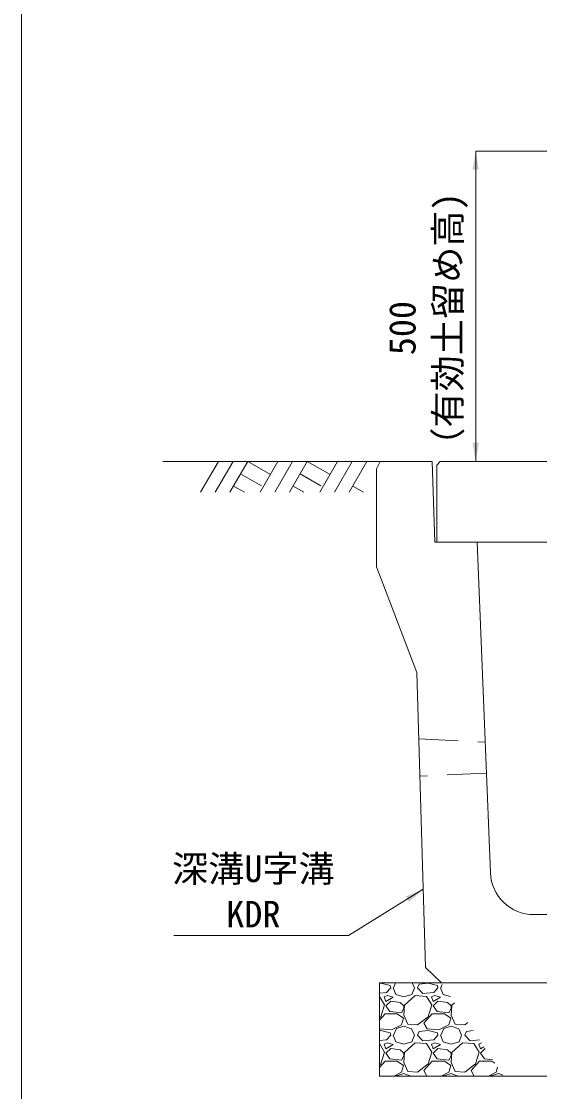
# Model space of a CAD drawing. Units: millimetres at full size; details may follow other scales. Extents: x 172874 to 217143, y 854931 to 903297.
# Drawn here: x 202743 to 203578, y 871049 to 872772 of the extents above; entities that cross this region are included whole.
import ezdxf
from ezdxf.enums import TextEntityAlignment as Align

# ---------------------------------------------------------------- set-up
doc = ezdxf.new("R2010")
doc.units = ezdxf.units.MM
doc.header["$LTSCALE"] = 20
doc.linetypes.add('USER2', pattern=[4.7625, 3.175, -1.5875])
for name, color, linetype, lineweight in [('0_2', 7, 'Continuous', 20), ('図枠', 5, 'Continuous', 13), ('基礎材', 7, 'Continuous', 15), ('寸法線', 7, 'Continuous', 13), ('引出線', 4, 'Continuous', 13), ('本体', 2, 'Continuous', 13), ('ﾊｯﾁﾝｸﾞ', 7, 'Continuous', 5)]:
    doc.layers.add(name, color=color, linetype=linetype, lineweight=lineweight)
doc.styles.add('ＭＳ ゴシック', font='')
doc.styles.get('ＭＳ ゴシック').set_extended_font_data('MS Gothic')

# ---------------------------------------------------------------- blocks, each defined once
blk = doc.blocks.new('filled_arrow')
at = {"color": 0, "linetype": 'Continuous', "lineweight": -2}
blk.add_solid([(7.5, 1.25), (0, 0), (7.5, -1.25)], dxfattribs=at)

msp = doc.modelspace()

# ---------------------------------------------------------------- linework, layer by layer
at = {"layer": '0_2'}
msp.add_line((203320.9, 872063.52), (202970.9, 872063.52), dxfattribs=at)
at = {"layer": '図枠'}
msp.add_line((202742.9, 874031.02), (202742.9, 855531.02), dxfattribs=at)
at = {"layer": '基礎材'}
for p, q in [((203319.64, 871223.52), (203319.64, 871073.52)), ((203319.64, 871223.52), (204199.9, 871223.52)), ((203319.64, 871223.52), (203319.64, 871073.52)), ((203319.64, 871073.52), (204199.9, 871073.52))]:
    msp.add_line(p, q, dxfattribs=at)
at = {"layer": '寸法線'}
for p, q in [((203474.9, 872063.52), (203474.9, 872563.52)), ((203974.9, 872563.52), (203474.9, 872563.52)), ((203969.9, 872063.52), (203474.9, 872063.52))]:
    msp.add_line(p, q, dxfattribs=at)
at = {"layer": '引出線'}
msp.add_lwpolyline([(203390.2, 871374.34), (203269.99, 871300.05), (202988.46, 871300.05)], dxfattribs=at)
at = {"layer": '本体'}
for p, q in [((203320.9, 872063.52), (203314.9, 872051.52)), ((203320.9, 872063.52), (203404.9, 872063.52)), ((203404.9, 872063.52), (203408.9, 871933.52)), ((203314.9, 872051.52), (203314.9, 871893.52)), ((203408.9, 871933.52), (203477.4, 871933.52)), ((203477.4, 871933.52), (203498.71, 871400.72)), ((203314.9, 871893.52), (203379.9, 871723.52)), ((203379.9, 871723.52), (203393.91, 871248.51)), ((203568.66, 871333.52), (203786.14, 871333.52)), ((203393.91, 871248.51), (203419.64, 871223.52)), ((203419.64, 871223.52), (203935.16, 871223.52))]:
    msp.add_line(p, q, dxfattribs=at)
at = {"layer": '本体', "linetype": 'USER2'}
for p, q in [((203383.06, 871616.52), (203490.28, 871611.52)), ((203492.28, 871561.52), (203384.82, 871556.52))]:
    msp.add_line(p, q, dxfattribs=at)
at = {"layer": '本体', "lineweight": 20}
msp.add_lwpolyline([(203412.4, 872057.52), (203417.4, 872063.52), (203937.4, 872063.52), (203942.4, 872057.52), (203942.4, 871933.52), (203412.4, 871933.52)], close=True, dxfattribs=at)
at = {"layer": '本体'}
msp.add_arc((203568.66, 871403.52), 70, 182.29061, 270, dxfattribs=at)
at = {"layer": 'ﾊｯﾁﾝｸﾞ', "lineweight": 9}
for p, q in [((203060.34, 872063.52), (203031.69, 872013.9)), ((203083.96, 872063.52), (203055.31, 872013.9)), ((203107.58, 872063.52), (203078.94, 872013.9)), ((203107.58, 872063.52), (203144.15, 872042.41)), ((203156.34, 872063.52), (203127.69, 872013.9)), ((203179.96, 872063.52), (203151.31, 872013.9)), ((203203.58, 872063.52), (203174.93, 872013.9)), ((203203.58, 872063.52), (203240.15, 872042.41)), ((203252.34, 872063.52), (203223.69, 872013.9)), ((203275.96, 872063.52), (203247.31, 872013.9)), ((203299.58, 872063.52), (203270.93, 872013.9)), ((203096.16, 872043.74), (203129.57, 872024.45)), ((203192.16, 872043.74), (203225.58, 872024.45)), ((203084.74, 872023.95), (203102.15, 872013.9)), ((203180.74, 872023.95), (203198.15, 872013.9)), ((203276.74, 872023.95), (203294.15, 872013.9))]:
    msp.add_line(p, q, dxfattribs=at)
at = {"layer": 'ﾊｯﾁﾝｸﾞ'}
for p, q in [((203321.95, 871223.29), (203319.64, 871223.05)), ((203337.19, 871219.48), (203321.95, 871223.29)), ((203337.95, 871215.67), (203331.09, 871208.05)), ((203337.95, 871215.67), (203337.19, 871219.48)), ((203341.76, 871215.67), (203346.33, 871205)), ((203342.52, 871215.67), (203345.88, 871223.52)), ((203372.24, 871205), (203376.05, 871215.67)), ((203372.43, 871223.52), (203376.05, 871215.67)), ((203381.38, 871215.67), (203383.67, 871221.77)), ((203389.76, 871206.53), (203381.38, 871215.67)), ((203398.15, 871223.29), (203383.67, 871221.77)), ((203413.39, 871219.48), (203398.15, 871223.29)), ((203414.15, 871215.67), (203407.29, 871208.05)), ((203414.15, 871215.67), (203413.39, 871219.48)), ((203417.96, 871215.67), (203422.53, 871205)), ((203418.72, 871215.67), (203421.13, 871221.29)), ((203331.09, 871208.05), (203319.64, 871207.06)), ((203319.66, 871201.96), (203319.64, 871201.96)), ((203328.04, 871188.24), (203319.66, 871201.96)), ((203332.61, 871203.48), (203327.28, 871201.19)), ((203327.28, 871201.19), (203330.33, 871193.57)), ((203330.33, 871193.57), (203341.76, 871200.43)), ((203341.76, 871200.43), (203332.61, 871203.48)), ((203346.33, 871205), (203359.28, 871201.19)), ((203359.28, 871201.19), (203372.24, 871205)), ((203377.57, 871203.48), (203360.05, 871187.48)), ((203395.86, 871201.96), (203377.57, 871203.48)), ((203407.29, 871208.05), (203389.76, 871206.53)), ((203404.24, 871188.24), (203395.86, 871201.96)), ((203408.81, 871203.48), (203403.48, 871201.19)), ((203403.48, 871201.19), (203406.53, 871193.57)), ((203406.53, 871193.57), (203417.96, 871200.43)), ((203417.96, 871200.43), (203408.81, 871203.48)), ((203422.53, 871205), (203434.29, 871201.54)), ((203321.95, 871169.19), (203328.04, 871188.24)), ((203337.95, 871194.34), (203330.33, 871186.72)), ((203330.33, 871186.72), (203336.42, 871177.57)), ((203353.19, 871192.05), (203337.95, 871194.34)), ((203359.28, 871186.72), (203353.19, 871192.05)), ((203355.47, 871175.29), (203359.28, 871182.14)), ((203360.05, 871187.48), (203359.28, 871171.48)), ((203359.28, 871182.14), (203359.28, 871186.72)), ((203398.15, 871169.19), (203404.24, 871188.24)), ((203414.15, 871194.34), (203406.53, 871186.72)), ((203406.53, 871186.72), (203412.62, 871177.57)), ((203429.39, 871192.05), (203414.15, 871194.34)), ((203435.48, 871186.72), (203429.39, 871192.05)), ((203431.67, 871175.29), (203435.48, 871182.14)), ((203436.25, 871187.48), (203435.48, 871171.48)), ((203435.48, 871182.14), (203435.48, 871186.72)), ((203440.86, 871191.69), (203436.25, 871187.48)), ((203319.64, 871163.58), (203328.8, 871173.76)), ((203319.64, 871167.41), (203321.95, 871169.19)), ((203328.8, 871173.76), (203348.62, 871173.76)), ((203336.42, 871177.57), (203355.47, 871175.29)), ((203348.62, 871173.76), (203358.52, 871166.9)), ((203358.52, 871166.9), (203355.47, 871156.24)), ((203359.28, 871171.48), (203365.38, 871157)), ((203381.38, 871156.24), (203398.15, 871169.19)), ((203391.29, 871158.52), (203405, 871173.76)), ((203405, 871173.76), (203424.82, 871173.76)), ((203412.62, 871177.57), (203431.67, 871175.29)), ((203424.82, 871173.76), (203434.72, 871166.9)), ((203434.72, 871166.9), (203431.67, 871156.24)), ((203435.48, 871171.48), (203441.58, 871157)), ((203320.42, 871149.38), (203319.64, 871150.71)), ((203321.95, 871147.09), (203319.64, 871146.85)), ((203339.47, 871147.85), (203320.42, 871149.38)), ((203337.19, 871143.28), (203321.95, 871147.09)), ((203355.47, 871156.24), (203339.47, 871147.85)), ((203342.52, 871139.47), (203347.09, 871150.14)), ((203347.09, 871150.14), (203359.28, 871153.95)), ((203359.28, 871153.95), (203371.48, 871149.38)), ((203365.38, 871157), (203381.38, 871156.24)), ((203371.48, 871149.38), (203376.05, 871139.47)), ((203398.15, 871147.09), (203383.67, 871145.57)), ((203396.62, 871149.38), (203391.29, 871158.52)), ((203415.67, 871147.85), (203396.62, 871149.38)), ((203413.39, 871143.28), (203398.15, 871147.09)), ((203431.67, 871156.24), (203415.67, 871147.85)), ((203418.72, 871139.47), (203423.29, 871150.14)), ((203423.29, 871150.14), (203435.48, 871153.95)), ((203435.48, 871153.95), (203447.68, 871149.38)), ((203441.58, 871157), (203457.58, 871156.24)), ((203447.68, 871149.38), (203452.25, 871139.47)), ((203457.58, 871156.24), (203462.15, 871159.76)), ((203470.84, 871146.72), (203459.87, 871145.57)), ((203331.09, 871131.85), (203319.64, 871130.86)), ((203337.95, 871139.47), (203331.09, 871131.85)), ((203337.95, 871139.47), (203337.19, 871143.28)), ((203341.76, 871139.47), (203346.33, 871128.8)), ((203372.24, 871128.8), (203376.05, 871139.47)), ((203381.38, 871139.47), (203383.67, 871145.57)), ((203389.76, 871130.33), (203381.38, 871139.47)), ((203407.29, 871131.85), (203389.76, 871130.33)), ((203414.15, 871139.47), (203407.29, 871131.85)), ((203414.15, 871139.47), (203413.39, 871143.28)), ((203417.96, 871139.47), (203422.53, 871128.8)), ((203448.44, 871128.8), (203452.25, 871139.47)), ((203457.58, 871139.47), (203459.87, 871145.57)), ((203465.96, 871130.33), (203457.58, 871139.47)), ((203480.91, 871131.63), (203465.96, 871130.33)), ((203319.66, 871125.76), (203319.64, 871125.76)), ((203328.04, 871112.04), (203319.66, 871125.76)), ((203332.61, 871127.28), (203327.28, 871124.99)), ((203327.28, 871124.99), (203330.33, 871117.37)), ((203330.33, 871117.37), (203341.76, 871124.23)), ((203337.95, 871118.14), (203330.33, 871110.52)), ((203341.76, 871124.23), (203332.61, 871127.28)), ((203353.19, 871115.85), (203337.95, 871118.14)), ((203346.33, 871128.8), (203359.28, 871124.99)), ((203359.28, 871110.52), (203353.19, 871115.85)), ((203359.28, 871124.99), (203372.24, 871128.8)), ((203377.57, 871127.28), (203360.05, 871111.28)), ((203395.86, 871125.76), (203377.57, 871127.28)), ((203404.24, 871112.04), (203395.86, 871125.76)), ((203408.81, 871127.28), (203403.48, 871124.99)), ((203403.48, 871124.99), (203406.53, 871117.37)), ((203406.53, 871117.37), (203417.96, 871124.23)), ((203414.15, 871118.14), (203406.53, 871110.52)), ((203417.96, 871124.23), (203408.81, 871127.28)), ((203429.39, 871115.85), (203414.15, 871118.14)), ((203422.53, 871128.8), (203435.48, 871124.99)), ((203435.48, 871110.52), (203429.39, 871115.85)), ((203435.48, 871124.99), (203448.44, 871128.8)), ((203453.77, 871127.28), (203436.25, 871111.28)), ((203472.06, 871125.76), (203453.77, 871127.28)), ((203480.44, 871112.04), (203472.06, 871125.76)), ((203484.07, 871126.88), (203479.68, 871124.99)), ((203479.68, 871124.99), (203482.73, 871117.37)), ((203482.73, 871117.37), (203488.21, 871120.67)), ((203490.08, 871117.87), (203482.73, 871110.52)), ((203319.64, 871087.38), (203328.8, 871097.56)), ((203321.95, 871092.99), (203328.04, 871112.04)), ((203328.8, 871097.56), (203348.62, 871097.56)), ((203330.33, 871110.52), (203336.42, 871101.37)), ((203336.42, 871101.37), (203355.47, 871099.09)), ((203348.62, 871097.56), (203358.52, 871090.7)), ((203355.47, 871099.09), (203359.28, 871105.94)), ((203360.05, 871111.28), (203359.28, 871095.28)), ((203359.28, 871105.94), (203359.28, 871110.52)), ((203359.28, 871095.28), (203365.38, 871080.8)), ((203391.29, 871082.32), (203405, 871097.56)), ((203398.15, 871092.99), (203404.24, 871112.04)), ((203405, 871097.56), (203424.82, 871097.56)), ((203406.53, 871110.52), (203412.62, 871101.37)), ((203412.62, 871101.37), (203431.67, 871099.09)), ((203424.82, 871097.56), (203434.72, 871090.7)), ((203431.67, 871099.09), (203435.48, 871105.94)), ((203436.25, 871111.28), (203435.48, 871095.28)), ((203435.48, 871105.94), (203435.48, 871110.52)), ((203435.48, 871095.28), (203441.58, 871080.8)), ((203467.49, 871082.32), (203481.2, 871097.56)), ((203474.35, 871092.99), (203480.44, 871112.04)), ((203481.2, 871097.56), (203501.02, 871097.56)), ((203482.73, 871110.52), (203488.82, 871101.37)), ((203488.82, 871101.37), (203502.14, 871099.77)), ((203501.02, 871097.56), (203505.84, 871094.22)), ((203319.64, 871091.21), (203321.95, 871092.99)), ((203355.47, 871080.04), (203343.04, 871073.52)), ((203347.09, 871073.94), (203359.28, 871077.75)), ((203358.52, 871090.7), (203355.47, 871080.04)), ((203359.28, 871077.75), (203370.56, 871073.52)), ((203365.38, 871080.8), (203381.38, 871080.04)), ((203381.38, 871080.04), (203398.15, 871092.99)), ((203396.42, 871073.52), (203391.29, 871082.32)), ((203431.67, 871080.04), (203419.24, 871073.52)), ((203423.29, 871073.94), (203435.48, 871077.75)), ((203434.72, 871090.7), (203431.67, 871080.04)), ((203435.48, 871077.75), (203446.76, 871073.52)), ((203441.58, 871080.8), (203457.58, 871080.04)), ((203457.58, 871080.04), (203474.35, 871092.99)), ((203472.62, 871073.52), (203467.49, 871082.32)), ((203507.87, 871080.04), (203495.44, 871073.52)), ((203499.49, 871073.94), (203511.68, 871077.75)), ((203510.1, 871087.83), (203507.87, 871080.04)), ((203511.68, 871077.75), (203518.54, 871075.18)), ((203320.22, 871073.52), (203319.64, 871074.51)), ((203346.91, 871073.52), (203347.09, 871073.94)), ((203423.11, 871073.52), (203423.29, 871073.94)), ((203499.31, 871073.52), (203499.49, 871073.94))]:
    msp.add_line(p, q, dxfattribs=at)

# ---------------------------------------------------------------- block references
at = {"layer": '寸法線', "xscale": 4, "yscale": 4}
for p, rotation in [((203474.9, 872563.52), 270), ((203474.9, 872063.52), 90)]:
    msp.add_blockref('filled_arrow', p, dxfattribs=dict(at, rotation=rotation))
at = {"layer": '引出線', "xscale": 4, "yscale": 4, "rotation": 211.7}
msp.add_blockref('filled_arrow', (203390.2, 871374.34), dxfattribs=at)

# ---------------------------------------------------------------- texts
at = {"layer": '寸法線', "style": 'ＭＳ ゴシック'}
for s, p in [('（有効土留め高)', (203463.99, 872059.88)), ('500', (203390.86, 872234.71))]:
    msp.add_text(s, height=42.72, rotation=90, dxfattribs=at).set_placement(p, align=Align.BOTTOM_LEFT)
at = {"layer": '引出線', "style": 'ＭＳ ゴシック'}
for s, p in [('深溝U字溝', (202985.61, 871373.29)), ('KDR', (203073.02, 871300.17))]:
    msp.add_text(s, height=42.72, dxfattribs=at).set_placement(p, align=Align.BOTTOM_LEFT)

doc.saveas('drawing.dxf')
